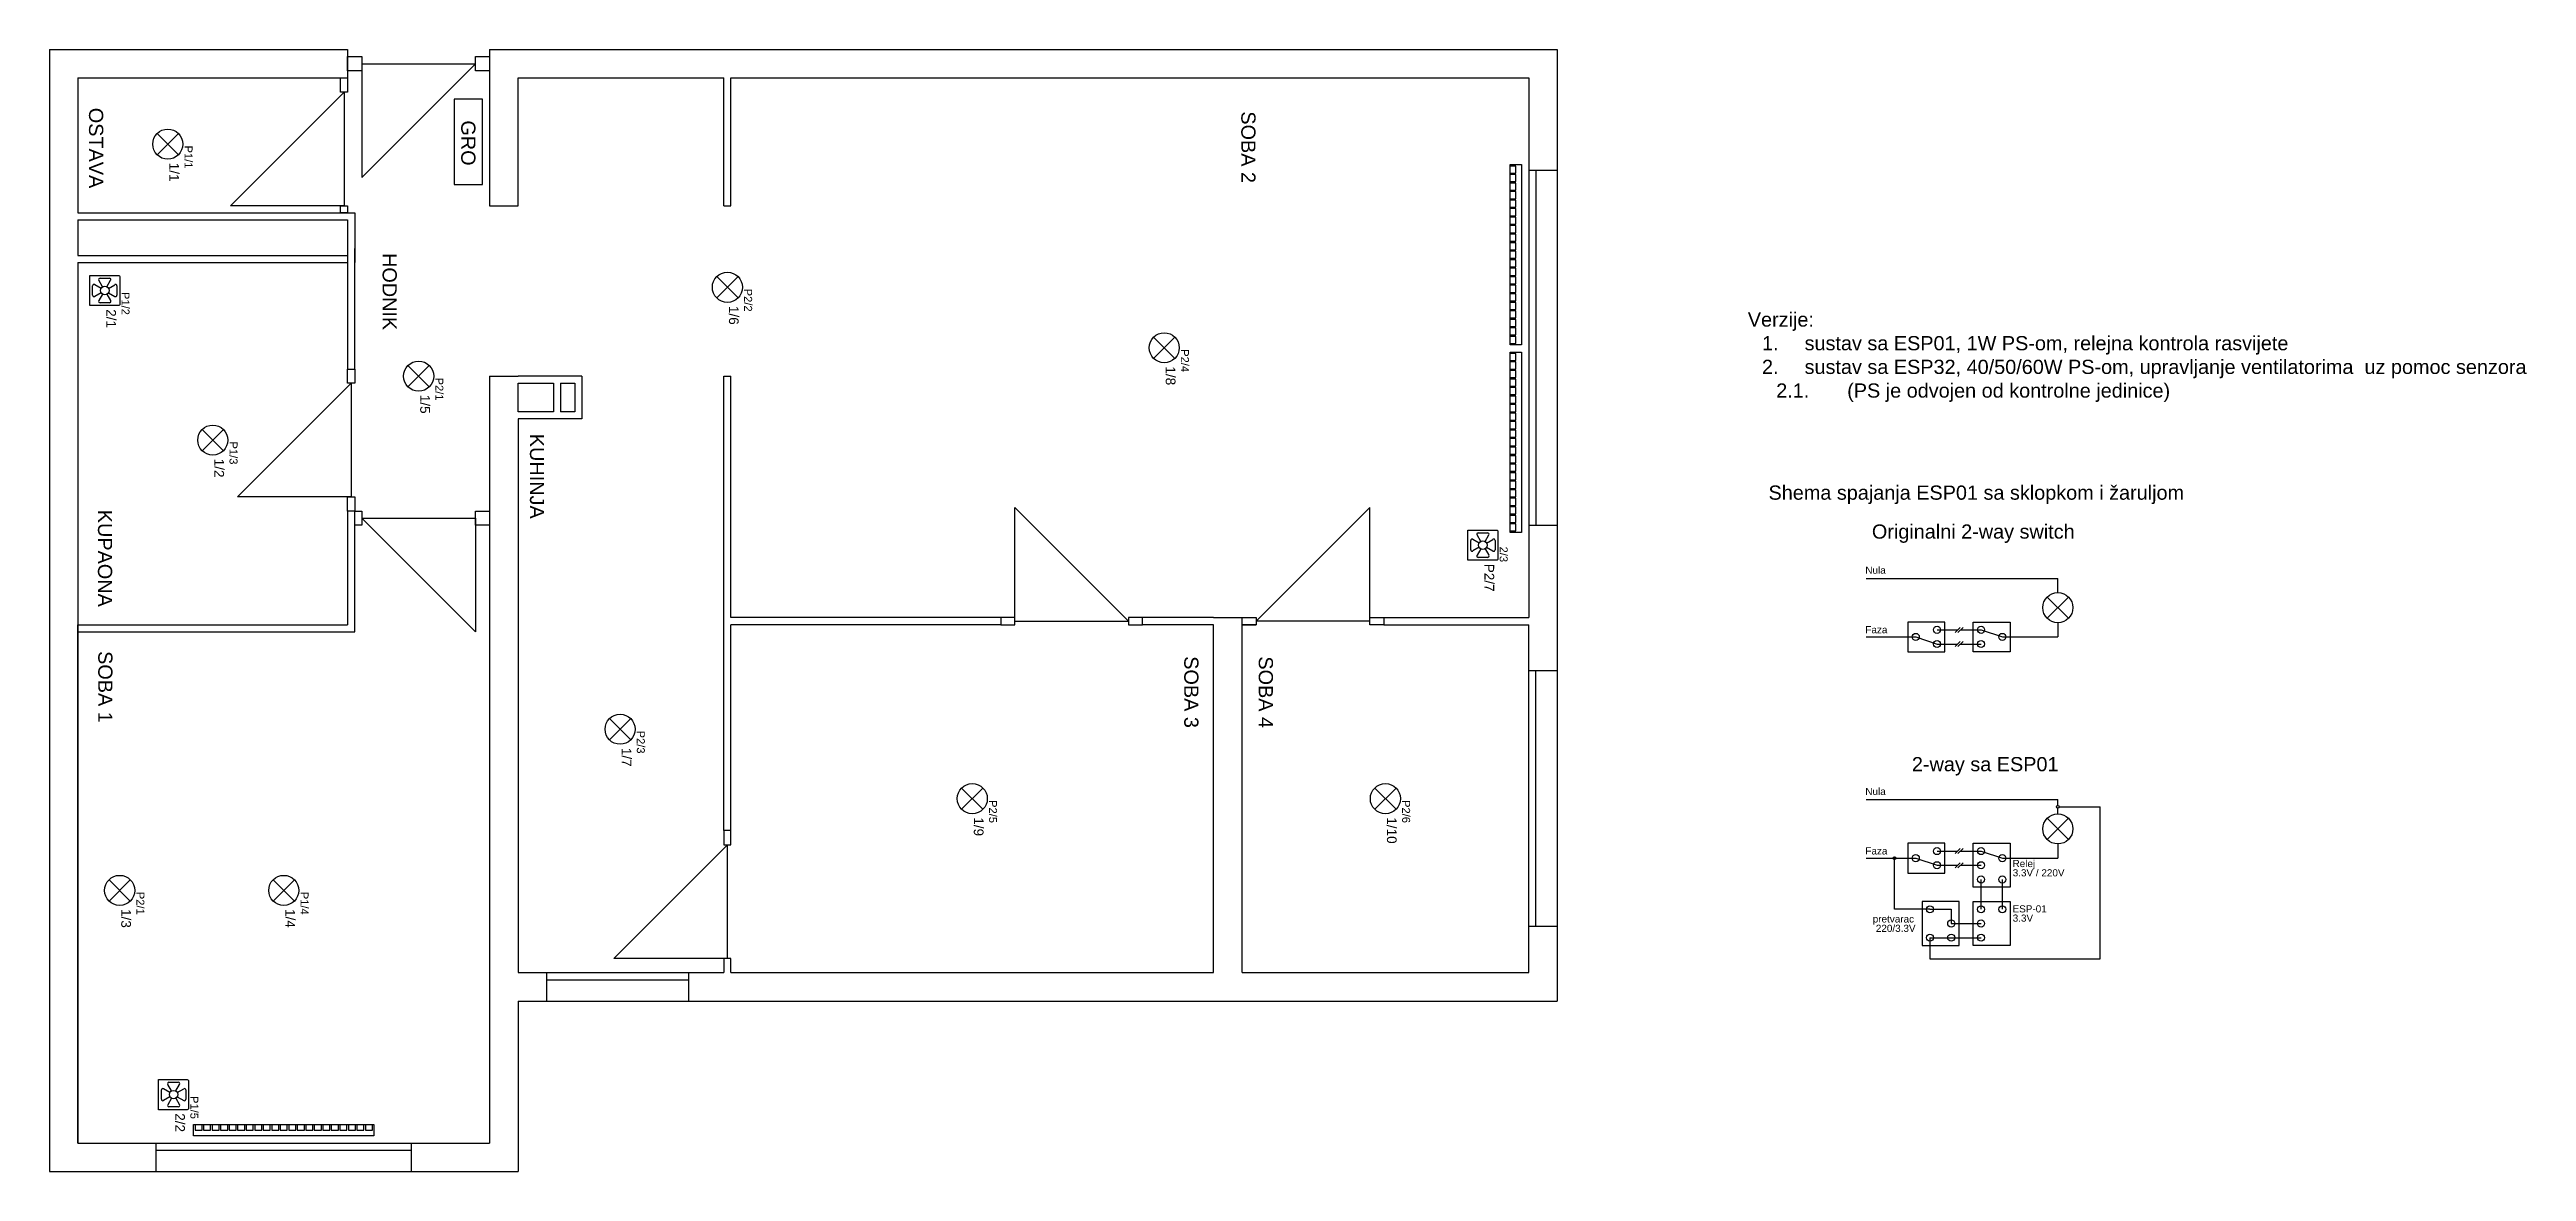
# Model space of a CAD drawing. Header units: millimetres. Extents: x 0 to 1745, y -770 to 20.
import ezdxf

# ---------------------------------------------------------------- set-up
doc = ezdxf.new("R2010")
doc.units = ezdxf.units.MM
doc.layers.add('rasvjeta', color=1, linetype='Continuous')
doc.layers.add('ventilacija', color=5, linetype='Continuous')
doc.styles.get("Standard").update_dxf_attribs({"font": 'arial.ttf'})

# ---------------------------------------------------------------- blocks, each defined once
blk = doc.blocks.new('zarulja')
at = {"layer": 'rasvjeta'}
for p, q in [((-7.5, -7.5), (7.5, 7.5)), ((-7.5, 7.5), (7.5, -7.5))]:
    blk.add_line(p, q, dxfattribs=at)
blk.add_circle((0, 0), 10.6, dxfattribs=at)
for tag, p, height in [('BROJ_U_PETLJI', (1, 11.8), 5.62), ('ADRESA', (13.1, 1.1), 6.83)]:
    blk.add_attdef(tag, p, '', height=height)
blk = doc.blocks.new('*U16')
at = {"layer": 'ventilacija'}
for p, q in [((-1.5, -3), (-4.1, 1.5)), ((-3.3, 3), (3.3, 3)), ((1.5, -3), (4.1, 1.5))]:
    blk.add_line(p, q, dxfattribs=at)
for centre, start, end in [((-3.3, 2), 90, 210), ((3.3, 2), 330, 90)]:
    blk.add_arc(centre, 1, start, end, dxfattribs=at)
blk = doc.blocks.new('*U17')
at = {"layer": 'ventilacija', "color": 0, "linetype": 'ByBlock', "lineweight": -2, "transparency": 16777216}
for p, rotation in [((74.1, -255), 90), ((79.8, -260.6), 180), ((85.4, -255), 270)]:
    blk.add_blockref('*U16', p, dxfattribs=dict(at, rotation=rotation))
blk.add_blockref('*U16', (79.8, -249.4), dxfattribs=at)
blk = doc.blocks.new('ventilacija')
at = {"layer": 'ventilacija'}
blk.add_lwpolyline([(-9.6, 10.6), (9.6, 10.6, -0.414214), (10.6, 9.6), (10.6, -10.6), (-10.6, -10.6), (-10.6, 9.6, -0.414214)], format="xyb", close=True, dxfattribs=at)
blk.add_circle((0, 0), 3, dxfattribs=at)
blk.add_blockref('*U17', (-79.8, 255), dxfattribs=at)
for tag, p, height in [('BROJ_U_PETLJI', (1, 11.8), 5.62), ('ADRESA', (13.1, 1.1), 6.83)]:
    blk.add_attdef(tag, p, '', height=height)
blk = doc.blocks.new('radijator')
for p, q in [((-63.5, 8), (63.5, 8)), ((-63.5, 0), (-63.5, 8)), ((63.5, 0), (-63.5, 0)), ((-62.5, 8), (-62.5, 4)), ((-62.5, 4), (-57.5, 4)), ((-57.5, 4), (-57.5, 8)), ((-56.5, 8), (-56.5, 4)), ((-56.5, 8), (-56.5, 4)), ((-56.5, 4), (-51.5, 4)), ((-56.5, 4), (-51.5, 4)), ((-51.5, 4), (-51.5, 8)), ((-51.5, 4), (-51.5, 8)), ((-50.5, 8), (-50.5, 4)), ((-50.5, 8), (-50.5, 4)), ((-50.5, 4), (-45.5, 4)), ((-50.5, 4), (-45.5, 4)), ((-45.5, 4), (-45.5, 8)), ((-45.5, 4), (-45.5, 8)), ((-44.5, 8), (-44.5, 4)), ((-44.5, 8), (-44.5, 4)), ((-44.5, 4), (-39.5, 4)), ((-44.5, 4), (-39.5, 4)), ((-39.5, 4), (-39.5, 8)), ((-39.5, 4), (-39.5, 8)), ((-38.5, 8), (-38.5, 4)), ((-38.5, 8), (-38.5, 4)), ((-38.5, 4), (-33.5, 4)), ((-38.5, 4), (-33.5, 4)), ((-33.5, 4), (-33.5, 8)), ((-33.5, 4), (-33.5, 8)), ((-32.5, 8), (-32.5, 4)), ((-32.5, 8), (-32.5, 4)), ((-32.5, 4), (-27.5, 4)), ((-32.5, 4), (-27.5, 4)), ((-27.5, 4), (-27.5, 8)), ((-27.5, 4), (-27.5, 8)), ((-26.5, 8), (-26.5, 4)), ((-26.5, 8), (-26.5, 4)), ((-26.5, 4), (-21.5, 4)), ((-26.5, 4), (-21.5, 4)), ((-21.5, 4), (-21.5, 8)), ((-21.5, 4), (-21.5, 8)), ((-20.5, 8), (-20.5, 4)), ((-20.5, 8), (-20.5, 4)), ((-20.5, 4), (-15.5, 4)), ((-20.5, 4), (-15.5, 4)), ((-15.5, 4), (-15.5, 8)), ((-15.5, 4), (-15.5, 8)), ((-14.5, 8), (-14.5, 4)), ((-14.5, 8), (-14.5, 4)), ((-14.5, 4), (-9.5, 4)), ((-14.5, 4), (-9.5, 4)), ((-9.5, 4), (-9.5, 8)), ((-9.5, 4), (-9.5, 8)), ((-8.5, 8), (-8.5, 4)), ((-8.5, 8), (-8.5, 4)), ((-8.5, 4), (-3.5, 4)), ((-8.5, 4), (-3.5, 4)), ((-3.5, 4), (-3.5, 8)), ((-3.5, 4), (-3.5, 8)), ((-2.5, 8), (-2.5, 4)), ((-2.5, 8), (-2.5, 4)), ((-2.5, 4), (2.5, 4)), ((-2.5, 4), (2.5, 4)), ((2.5, 4), (2.5, 8)), ((2.5, 4), (2.5, 8)), ((3.5, 8), (3.5, 4)), ((3.5, 8), (3.5, 4)), ((3.5, 4), (8.5, 4)), ((3.5, 4), (8.5, 4)), ((8.5, 4), (8.5, 8)), ((8.5, 4), (8.5, 8)), ((9.5, 8), (9.5, 4)), ((9.5, 8), (9.5, 4)), ((9.5, 4), (14.5, 4)), ((9.5, 4), (14.5, 4)), ((14.5, 4), (14.5, 8)), ((14.5, 4), (14.5, 8)), ((15.5, 8), (15.5, 4)), ((15.5, 8), (15.5, 4)), ((15.5, 4), (20.5, 4)), ((15.5, 4), (20.5, 4)), ((20.5, 4), (20.5, 8)), ((20.5, 4), (20.5, 8)), ((21.5, 8), (21.5, 4)), ((21.5, 8), (21.5, 4)), ((21.5, 4), (26.5, 4)), ((21.5, 4), (26.5, 4)), ((26.5, 4), (26.5, 8)), ((26.5, 4), (26.5, 8)), ((27.5, 8), (27.5, 4)), ((27.5, 8), (27.5, 4)), ((27.5, 4), (32.5, 4)), ((27.5, 4), (32.5, 4)), ((32.5, 4), (32.5, 8)), ((32.5, 4), (32.5, 8)), ((33.5, 8), (33.5, 4)), ((33.5, 8), (33.5, 4)), ((33.5, 4), (38.5, 4)), ((33.5, 4), (38.5, 4)), ((38.5, 4), (38.5, 8)), ((38.5, 4), (38.5, 8)), ((39.5, 8), (39.5, 4)), ((39.5, 8), (39.5, 4)), ((39.5, 4), (44.5, 4)), ((39.5, 4), (44.5, 4)), ((44.5, 4), (44.5, 8)), ((44.5, 4), (44.5, 8)), ((45.5, 8), (45.5, 4)), ((45.5, 8), (45.5, 4)), ((45.5, 4), (50.5, 4)), ((45.5, 4), (50.5, 4)), ((50.5, 4), (50.5, 8)), ((50.5, 4), (50.5, 8)), ((51.5, 8), (51.5, 4)), ((51.5, 8), (51.5, 4)), ((51.5, 4), (56.5, 4)), ((51.5, 4), (56.5, 4)), ((56.5, 4), (56.5, 8)), ((56.5, 4), (56.5, 8)), ((57.5, 8), (57.5, 4)), ((57.5, 4), (62.5, 4)), ((62.5, 4), (62.5, 8)), ((63.5, 8), (63.5, 0))]:
    blk.add_line(p, q)

msp = doc.modelspace()

# ---------------------------------------------------------------- hatches: boundary and pattern name
h = msp.add_hatch()
h.set_pattern_fill('ANGLE', color=256)
h.set_pattern_definition([(0, (-949.0774, -42.981), (0, 6.985), [5.08, -1.905]), (90, (-949.0774, -42.981), (-6.985, 4e-16), [5.08, -1.905])])
h.paths.add_polyline_path([(1415.7, -513.2, 1), (1413.7, -513.2, 1)])
h = msp.add_hatch()
h.set_pattern_fill('ANGLE', color=256)
h.set_pattern_definition([(0, (50.007, -297.8074), (0, 6.985), [5.08, -1.905]), (90, (50.007, -297.8074), (-6.985, 4e-16), [5.08, -1.905])])
h.paths.add_polyline_path([(1415.7, -513.2, 1), (1413.7, -513.2, 1)])
h = msp.add_hatch()
h.set_pattern_fill('ANGLE', color=256)
h.set_pattern_definition([(0, (0, 0), (0, 6.985), [5.08, -1.905]), (90, (0, 0), (-6.985, 4e-16), [5.08, -1.905])])
h.paths.add_polyline_path([(1415.7, -513.2, 1), (1413.7, -513.2, 1)])
h = msp.add_hatch()
h.set_pattern_fill('ANGLE', color=256)
h.set_pattern_definition([(0, (-319.6276, -36.213), (0, 6.985), [5.08, -1.905]), (90, (-319.6276, -36.213), (-6.985, 4e-16), [5.08, -1.905])])
h.paths.add_polyline_path([(1300.6, -549.4, 1), (1298.6, -549.4, 1)])
h = msp.add_hatch(color=256)
h.dxf.hatch_style = 1
h.paths.add_polyline_path([(1300.6, -549.4, 1), (1298.6, -549.4, 1)])

# ---------------------------------------------------------------- linework, layer by layer
for p, q in [((0, 20), (0, -770)), ((0, 20), (210, 20)), ((210, 20), (210, 0)), ((310, 20), (310, -90)), ((310, 20), (510, 20)), ((510, 20), (1062, 20)), ((1062, 20), (1062, -650)), ((20, 0), (20, -95)), ((20, 0), (210, 0)), ((220, 10), (300, 10)), ((220, 10), (220, -70)), ((220, -70), (300, 10)), ((330, -90), (330, 0)), ((330, 0), (475, 0)), ((475, -90), (475, 0)), ((480, -90), (480, 0)), ((480, 0), (1042, 0)), ((1042, 0), (1042, -380)), ((127.5, -90), (207.5, -10)), ((207.5, -10), (207.5, -90)), ((1042, -65), (1062, -65)), ((1047, -65), (1047, -315)), ((20, -95), (215, -95)), ((20, -100), (210, -100)), ((20, -100), (20, -125)), ((207.5, -90), (127.5, -90)), ((210, -100), (210, -125)), ((215, -95), (215, -130)), ((310, -90), (330, -90)), ((475, -90), (480, -90)), ((210, -120), (210, -205)), ((215, -205), (215, -120)), ((20, -125), (210, -125)), ((20, -130), (210, -130)), ((20, -130), (20, -750)), ((132.5, -295), (212.5, -215)), ((212.5, -215), (212.5, -295)), ((310, -210), (310, -750)), ((310, -210), (330, -210)), ((375, -210), (330, -210)), ((330, -235), (330, -215)), ((330, -215), (355, -215)), ((355, -215), (355, -235)), ((360, -215), (360, -235)), ((360, -215), (370, -215)), ((370, -215), (370, -235)), ((375, -210), (375, -240)), ((475, -530), (475, -210)), ((475, -210), (480, -210)), ((480, -380), (480, -210)), ((355, -235), (330, -235)), ((330, -240), (330, -630)), ((375, -240), (330, -240)), ((370, -235), (360, -235)), ((212.5, -295), (132.5, -295)), ((210, -305), (210, -385)), ((220, -310), (300, -310)), ((300, -390), (220, -310)), ((300, -310), (300, -390)), ((680, -382.5), (680, -302.5)), ((680, -302.5), (760, -382.5)), ((930, -302.5), (850, -382.5)), ((930, -382.5), (930, -302.5)), ((215, -390), (215, -315)), ((1042, -315), (1062, -315)), ((1279.7, -352.4), (1414.7, -352.4)), ((1414.7, -362.4), (1414.7, -352.4)), ((670, -380), (480, -380)), ((680, -382.5), (760, -382.5)), ((820, -380), (760, -380)), ((820, -380), (840, -380)), ((930, -382.5), (850, -382.5)), ((940, -380), (1042, -380)), ((1414.7, -383.6), (1414.7, -393.6)), ((20, -750), (20, -385)), ((20, -385), (210, -385)), ((20, -390), (215, -390)), ((670, -385), (480, -385)), ((480, -530), (480, -385)), ((820, -385), (770, -385)), ((820, -630), (820, -385)), ((840, -630), (840, -385)), ((840, -385), (850, -385)), ((940, -385), (1042, -385)), ((1042, -630), (1042, -385)), ((1279.7, -393.6), (1314.6, -393.6)), ((1314.6, -393.6), (1329.6, -398.6)), ((1329.6, -388.6), (1344.1, -388.6)), ((1329.6, -398.6), (1344.1, -398.6)), ((1342.3, -390.4), (1345.9, -386.9)), ((1342.3, -400.4), (1345.9, -396.9)), ((1344.3, -390.4), (1347.9, -386.9)), ((1344.3, -400.4), (1347.9, -396.9)), ((1346.1, -388.6), (1360.6, -388.6)), ((1346.1, -398.6), (1360.6, -398.6)), ((1360.6, -388.6), (1375.6, -393.6)), ((1375.6, -393.6), (1381.1, -393.6)), ((1381.1, -393.6), (1414.7, -393.6)), ((1062, -417.5), (1042, -417.5)), ((1047, -597.5), (1047, -417.5)), ((1279.7, -508.2), (1414.7, -508.2)), ((1414.7, -512.2), (1414.7, -508.2)), ((1414.7, -518.2), (1414.7, -514.2)), ((1415.7, -513.2), (1444.6, -513.2)), ((1444.6, -620.4), (1444.6, -513.2)), ((397.5, -620), (477.5, -540)), ((477.5, -620), (477.5, -540)), ((1414.7, -539.4), (1414.7, -549.4)), ((1279.7, -549.4), (1298.6, -549.4)), ((1299.6, -585.4), (1299.6, -550.4)), ((1300.6, -549.4), (1314.6, -549.4)), ((1314.6, -549.4), (1329.6, -554.4)), ((1329.6, -544.4), (1344.1, -544.4)), ((1329.6, -554.4), (1344.1, -554.4)), ((1342.3, -546.2), (1345.9, -542.7)), ((1342.3, -556.2), (1345.9, -552.7)), ((1344.3, -546.2), (1347.9, -542.7)), ((1344.3, -556.2), (1347.9, -552.7)), ((1346.1, -544.4), (1360.6, -544.4)), ((1346.1, -554.4), (1360.6, -554.4)), ((1360.6, -544.4), (1375.6, -549.4)), ((1375.6, -549.4), (1381.1, -549.4)), ((1381.1, -549.4), (1414.7, -549.4)), ((1360.6, -585.4), (1360.6, -564.4)), ((1375.6, -585.4), (1375.6, -564.4)), ((1324.6, -585.4), (1299.6, -585.4)), ((1324.6, -585.4), (1339.6, -585.4)), ((1339.6, -585.4), (1339.6, -595.4)), ((1062, -597.5), (1042, -597.5)), ((1324.6, -605.4), (1324.6, -620.4)), ((1324.6, -605.4), (1360.6, -605.4)), ((1339.6, -595.4), (1360.6, -595.4)), ((477.5, -620), (397.5, -620)), ((1324.6, -620.4), (1444.6, -620.4)), ((330, -630), (375, -630)), ((350, -630), (350, -650)), ((350, -635), (450, -635)), ((375, -630), (475, -630)), ((450, -630), (450, -650)), ((480, -630), (820, -630)), ((840, -630), (1042, -630)), ((330, -650), (480, -650)), ((330, -650), (330, -770)), ((480, -650), (1062, -650)), ((20, -750), (310, -750)), ((75, -770), (75, -750)), ((255, -770), (255, -750)), ((75, -755), (255, -755)), ((0, -770), (330, -770))]:
    msp.add_line(p, q)
for points in [[(210, 0), (210, -10), (205, -10), (205, 0)], [(210, 15), (220, 15), (220, 5), (210, 5)], [(300, 15), (310, 15), (310, 5), (300, 5)], [(305, -15), (285, -15), (285, -75), (305, -75)], [(210, -90), (210, -95), (205, -95), (205, -90)], [(215, -205), (215, -215), (210, -215), (210, -205)], [(215, -295), (215, -305), (210, -305), (210, -295)], [(215, -305), (220, -305), (220, -315), (215, -315)], [(300, -305), (310, -305), (310, -315), (300, -315)], [(670, -385), (680, -385), (680, -380), (670, -380)], [(760, -385), (770, -385), (770, -380), (760, -380)], [(850, -385), (840, -385), (840, -380), (850, -380)], [(940, -385), (930, -385), (930, -380), (940, -380)], [(1309.1, -404.1), (1335.1, -404.1), (1335.1, -383.1), (1309.1, -383.1)], [(1381.1, -404.1), (1355.1, -404.1), (1355.1, -383.1), (1381.1, -383.1)], [(480, -540), (480, -530), (475, -530), (475, -540)], [(1309.1, -559.9), (1335.1, -559.9), (1335.1, -538.9), (1309.1, -538.9)], [(1381.1, -569.9), (1355.1, -569.9), (1355.1, -538.9), (1381.1, -538.9)], [(1319.1, -610.9), (1345.1, -610.9), (1345.1, -579.9), (1319.1, -579.9)], [(1381.1, -610.9), (1355.1, -610.9), (1355.1, -579.9), (1381.1, -579.9)]]:
    msp.add_lwpolyline(points, close=True)
msp.add_lwpolyline([(480, -630), (480, -620), (475, -620), (475, -630)])
for centre, radius in [((1314.6, -393.6), 2.5), ((1329.6, -388.6), 2.5), ((1329.6, -398.6), 2.5), ((1360.6, -388.6), 2.5), ((1360.6, -398.6), 2.5), ((1375.6, -393.6), 2.5), ((1414.7, -513.2), 1), ((1299.6, -549.4), 1), ((1314.6, -549.4), 2.5), ((1329.6, -544.4), 2.5), ((1329.6, -554.4), 2.5), ((1360.6, -544.4), 2.5), ((1360.6, -554.4), 2.5), ((1375.6, -549.4), 2.5), ((1360.6, -564.4), 2.5), ((1375.6, -564.4), 2.5), ((1324.6, -585.4), 2.5), ((1339.6, -595.4), 2.5), ((1360.6, -585.4), 2.5), ((1360.6, -595.4), 2.5), ((1375.6, -585.4), 2.5), ((1324.6, -605.4), 2.5), ((1339.6, -605.4), 2.5), ((1360.6, -605.4), 2.5)]:
    msp.add_circle(centre, radius)

# ---------------------------------------------------------------- block references
at = {"rotation": 270}
for name, p, values in [('zarulja', (83.3, -46.6), {'ADRESA': '1/1', 'BROJ_U_PETLJI': 'P1/1'}), ('ventilacija', (38.9, -149.7), {'ADRESA': '2/1', 'BROJ_U_PETLJI': 'P1/2'}), ('zarulja', (477.5, -147.4), {'ADRESA': '1/6', 'BROJ_U_PETLJI': 'P2/2'}), ('zarulja', (785.2, -190), {'ADRESA': '1/8', 'BROJ_U_PETLJI': 'P2/4'}), ('zarulja', (260, -210), {'ADRESA': '1/5', 'BROJ_U_PETLJI': 'P2/1'}), ('zarulja', (115, -255), {'ADRESA': '1/2', 'BROJ_U_PETLJI': 'P1/3'}), ('ventilacija', (1009.7, -329), {'ADRESA': 'P2/7', 'BROJ_U_PETLJI': '2/3'}), ('zarulja', (401.9, -458.6), {'ADRESA': '1/7', 'BROJ_U_PETLJI': 'P2/3'}), ('zarulja', (650, -507.5), {'ADRESA': '1/9', 'BROJ_U_PETLJI': 'P2/5'}), ('zarulja', (941, -507.5), {'ADRESA': '1/10', 'BROJ_U_PETLJI': 'P2/6'}), ('zarulja', (49.4, -572.1), {'ADRESA': '1/3', 'BROJ_U_PETLJI': 'P2/1'}), ('zarulja', (165, -572.1), {'ADRESA': '1/4', 'BROJ_U_PETLJI': 'P1/4'}), ('ventilacija', (87.4, -715.9), {'ADRESA': '2/2', 'BROJ_U_PETLJI': 'P1/5'})]:
    msp.add_blockref(name, p, dxfattribs=at).add_auto_attribs(values)
at = {"rotation": 90}
for p in [(1037, -124.5), (1037, -256.5)]:
    msp.add_blockref('radijator', p, dxfattribs=at)
for name, p in [('zarulja', (1414.7, -373)), ('zarulja', (1414.7, -528.8)), ('radijator', (165, -744.9))]:
    msp.add_blockref(name, p)

# ---------------------------------------------------------------- texts
for s, p in [('OSTAVA', (27.8, -21)), ('GRO', (290, -29.9)), ('SOBA 2', (839.5, -23.5)), ('HODNIK', (234.6, -123.3)), ('KUHINJA', (338.4, -250.6)), ('KUPAONA', (34.1, -304.1)), ('SOBA 1', (34.3, -403.6)), ('SOBA 3', (799.3, -407.2)), ('SOBA 4', (851.8, -407.3))]:
    msp.add_text(s, height=10, rotation=270).set_placement(p)
for s, height, p in [('Shema spajanja ESP01 sa sklopkom i žaruljom', 10, (1210.9, -297)), ('Originalni 2-way switch', 10, (1283.7, -324.4)), ('Nula', 5, (1279.1, -349.1)), ('Faza', 5, (1279.1, -391)), ('2-way sa ESP01', 10, (1311.9, -488.2)), ('Nula', 5, (1279.1, -504.9)), ('Faza', 5, (1279.1, -546.8)), ('3.3V / 220V', 5, (1382.9, -562.2)), ('Relej', 5, (1382.8, -555.7)), ('pretvarac', 5, (1284.3, -594.7)), ('3.3V', 5, (1382.9, -594.1)), ('ESP-01', 5, (1382.8, -587.6)), ('220/3.3V ', 5, (1286.5, -601.3))]:
    msp.add_text(s, height=height).set_placement(p)
at = {"insert": (1186.3, -165.1), "char_height": 10, "attachment_point": 1}
msp.add_mtext_dynamic_manual_height_columns('\\pxi-3,l4,t4;Verzije:\\P\\pl5,t5;1.^Isustav sa ESP01, 1W PS-om, relejna kontrola rasvijete\\P2.^Isustav sa ESP32, 40/50/60W PS-om, upravljanje ventilatorima  uz pomoc senzora\\P\\pi-5,l8,t8;2.1.^I(PS je odvojen od kontrolne jedinice)', width=679.56, gutter_width=12.5, heights=[0], dxfattribs=at)

doc.saveas('drawing.dxf')
